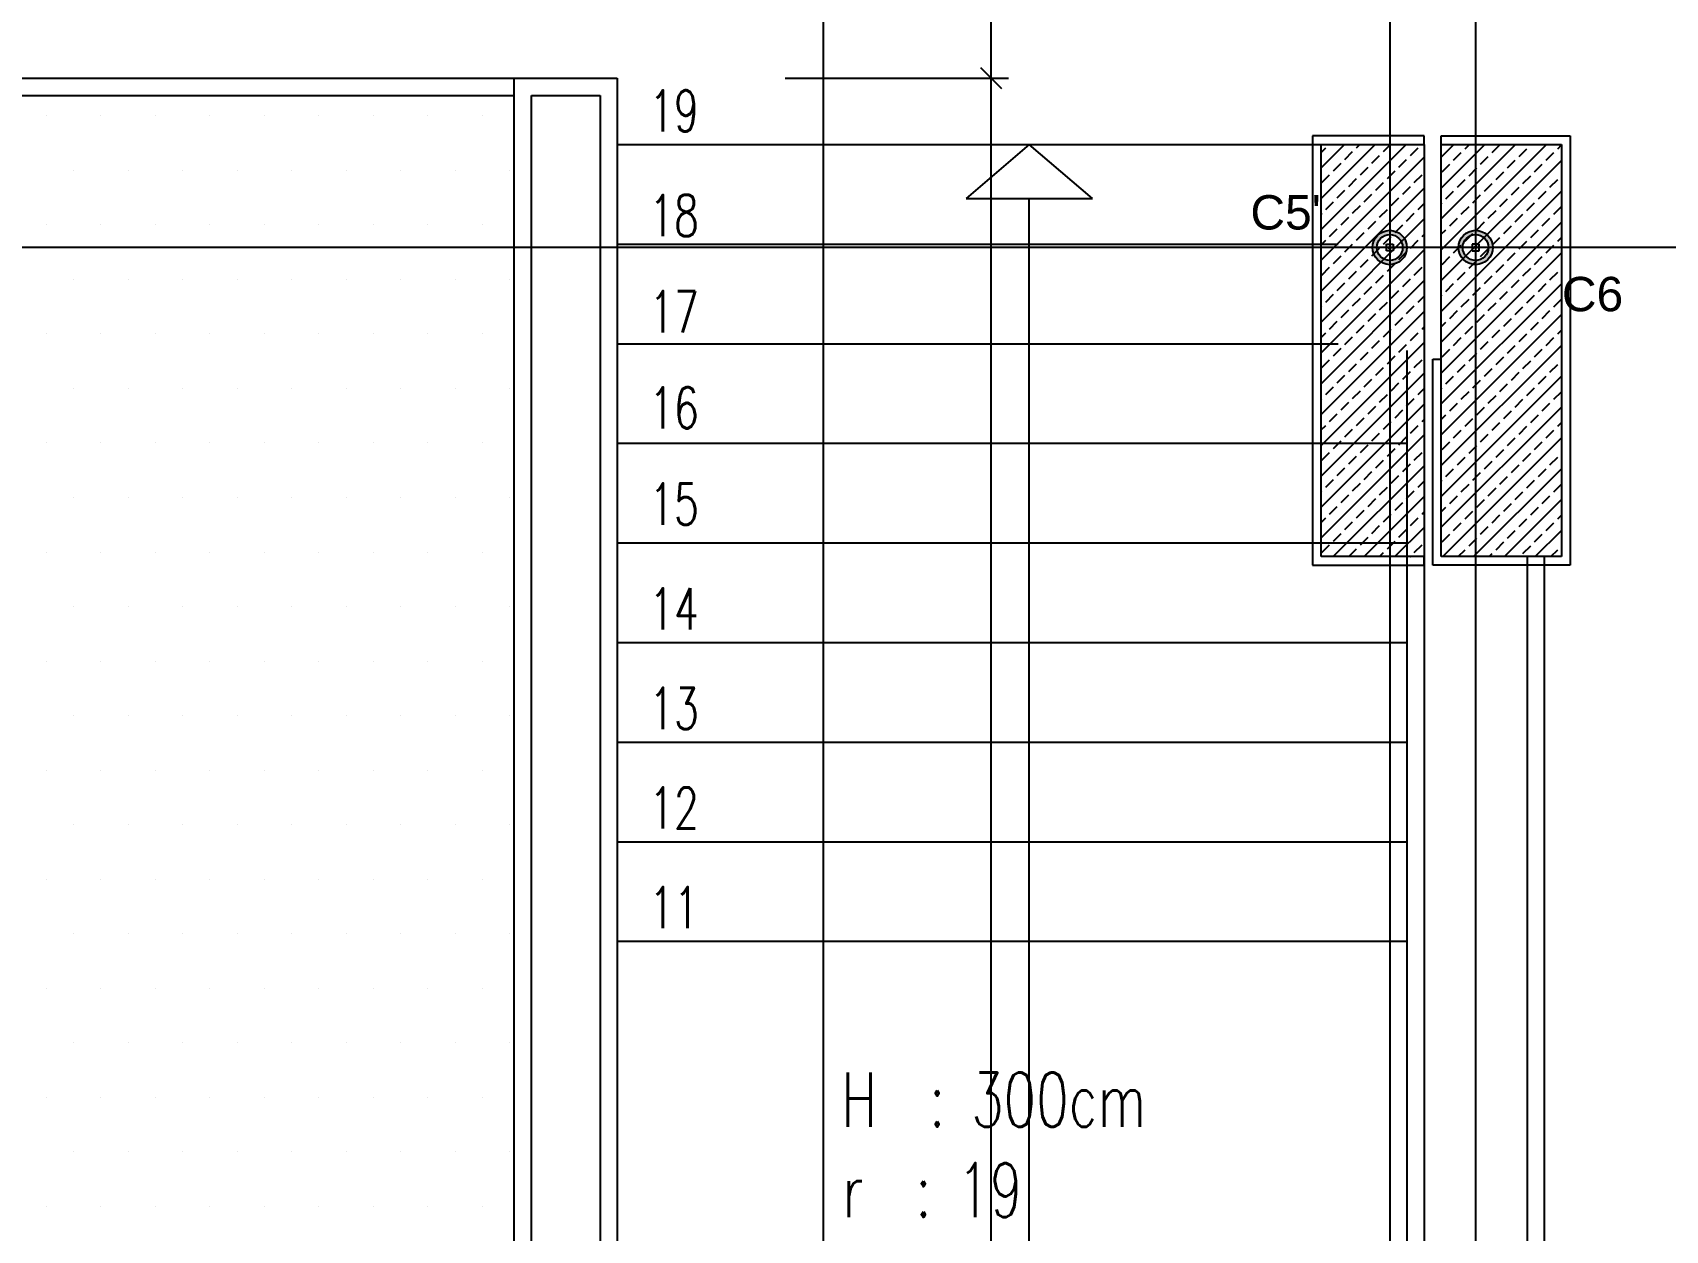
# Model space of a CAD drawing. Header units: millimetres. Extents: x 43168.9 to 43194.6, y -25545.1 to -25543.4.
# Drawn here: x 43173.0988 to 43173.1939, y -25544.1611 to -25544.0914 of the extents above; entities that cross this region are included whole.
import ezdxf
from ezdxf.enums import TextEntityAlignment as Align

# ---------------------------------------------------------------- set-up
doc = ezdxf.new("R2010")
doc.units = ezdxf.units.MM
doc.header["$LTSCALE"] = 200
doc.linetypes.add('DASHDOT2', pattern=[0.5, 0.25, -0.125, 0, -0.125])
for name, color, linetype in [('aks_sgh', 5, 'DASHDOT2'), ('cam_sgh', 1, 'Continuous'), ('kolon-b.a_sgh', 6, 'Continuous'), ('merdi_sgh', 3, 'Continuous'), ('olcuic_sgh', 183, 'Continuous'), ('sembol_sgh', 8, 'Continuous'), ('siva_sgh', 145, 'Continuous'), ('tarama-betonarme_sgh', 223, 'Continuous'), ('tarama-zemin_sgh', 197, 'Continuous'), ('yazi-merdi_sgh', 9, 'Continuous')]:
    doc.layers.add(name, color=color, linetype=linetype)
doc.styles.add('1-200', font='arial.ttf', dxfattribs={"height": 60})
doc.styles.add('text3', font='simplex8.shx', dxfattribs={"width": 0.7})

msp = doc.modelspace()

# ---------------------------------------------------------------- hatches: boundary and pattern name
h = msp.add_hatch(color=256)
edge = h.paths.add_edge_path()
edge.add_arc((43173.177879, -25544.103919), 0.001, 0, 360)
edge = h.paths.add_edge_path(flags=16)
edge.add_arc((43173.177879, -25544.103919), 0.00075, 0, 360)
h = msp.add_hatch(color=256)
edge = h.paths.add_edge_path()
edge.add_arc((43173.182879, -25544.103919), 0.001, 0, 360)
edge = h.paths.add_edge_path(flags=16)
edge.add_arc((43173.182879, -25544.103919), 0.00075, 0, 360)

# ---------------------------------------------------------------- linework, layer by layer
at = {"color": 0, "linetype": 'ByBlock', "lineweight": -2}
for p, q in [((43173.155265, -25544.094665), (43173.154065, -25544.093465)), ((43173.154065, -25544.093465), (43173.155265, -25544.094665)), ((43173.177679, -25544.104119), (43173.177679, -25544.103719)), ((43173.177679, -25544.103719), (43173.178079, -25544.103719)), ((43173.177808, -25544.103849), (43173.17795, -25544.10399)), ((43173.177808, -25544.10399), (43173.17795, -25544.103849)), ((43173.178079, -25544.103719), (43173.178079, -25544.104119)), ((43173.183079, -25544.103719), (43173.182679, -25544.103719)), ((43173.182679, -25544.103719), (43173.182679, -25544.104119)), ((43173.18295, -25544.103849), (43173.182808, -25544.10399)), ((43173.18295, -25544.10399), (43173.182808, -25544.103849)), ((43173.183079, -25544.104119), (43173.183079, -25544.103719)), ((43173.178079, -25544.104119), (43173.177679, -25544.104119)), ((43173.182679, -25544.104119), (43173.183079, -25544.104119))]:
    msp.add_line(p, q, dxfattribs=at)
at = {"color": 0}
for p, q in [((43173.15688, -25544.097919), (43173.153205, -25544.101069)), ((43173.160555, -25544.101069), (43173.15688, -25544.097919)), ((43173.153205, -25544.101069), (43173.160555, -25544.101069))]:
    msp.add_line(p, q, dxfattribs=at)
at = {"color": 0, "linetype": 'Continuous', "lineweight": -2}
for centre, radius in [((43173.177879, -25544.103919), 0.001), ((43173.182879, -25544.103919), 0.001), ((43173.177879, -25544.103919), 0.00075), ((43173.182879, -25544.103919), 0.00075)]:
    msp.add_circle(centre, radius, dxfattribs=at)
at = {"layer": 'aks_sgh'}
for p, q in [((43173.144879, -25543.740919), (43173.144879, -25544.609919)), ((43173.177879, -25543.740919), (43173.177879, -25544.609919)), ((43173.182879, -25543.740919), (43173.182879, -25544.609919)), ((43173.44688, -25544.103919), (43172.644878, -25544.103919))]:
    msp.add_line(p, q, dxfattribs=at)
at = {"layer": 'cam_sgh'}
for p, q in [((43173.00288, -25544.094065), (43173.126879, -25544.094065)), ((43173.00288, -25544.095065), (43173.126879, -25544.095065))]:
    msp.add_line(p, q, dxfattribs=at)
at = {"layer": 'kolon-b.a_sgh'}
for p, q in [((43173.173879, -25544.097919), (43173.179879, -25544.097919)), ((43173.173879, -25544.121919), (43173.173879, -25544.097919)), ((43173.179879, -25544.097919), (43173.179879, -25544.121919)), ((43173.180879, -25544.097919), (43173.187879, -25544.097919)), ((43173.180879, -25544.121919), (43173.180879, -25544.097919)), ((43173.187879, -25544.097919), (43173.187879, -25544.121919)), ((43173.179879, -25544.121919), (43173.173879, -25544.121919)), ((43173.187879, -25544.121919), (43173.180879, -25544.121919))]:
    msp.add_line(p, q, dxfattribs=at)
at = {"layer": 'merdi_sgh'}
for p, q in [((43173.126879, -25544.154961), (43173.126879, -25544.094065)), ((43173.126879, -25544.094065), (43173.132879, -25544.094065)), ((43173.132879, -25544.094065), (43173.132879, -25544.158425)), ((43173.127879, -25544.155538), (43173.127879, -25544.095065)), ((43173.127879, -25544.095065), (43173.131879, -25544.095065)), ((43173.131879, -25544.095065), (43173.131879, -25544.157847)), ((43173.13288, -25544.097919), (43173.17488, -25544.097919)), ((43173.13288, -25544.103719), (43173.17488, -25544.103719)), ((43173.13288, -25544.109519), (43173.17488, -25544.109519)), ((43173.17888, -25544.109919), (43173.17888, -25544.195066)), ((43173.17988, -25544.109919), (43173.17988, -25544.195644)), ((43173.13288, -25544.115319), (43173.17888, -25544.115319)), ((43173.13288, -25544.121119), (43173.17888, -25544.121119)), ((43173.18588, -25544.121919), (43173.18588, -25544.199108)), ((43173.18688, -25544.121919), (43173.18688, -25544.199685)), ((43173.13288, -25544.126919), (43173.17888, -25544.126919)), ((43173.13288, -25544.132719), (43173.17888, -25544.132719)), ((43173.13288, -25544.138519), (43173.17888, -25544.138519)), ((43173.13288, -25544.144319), (43173.17888, -25544.144319)), ((43173.126879, -25544.165044), (43173.126879, -25544.154961)), ((43173.127879, -25544.165621), (43173.127879, -25544.155538)), ((43173.131879, -25544.157847), (43173.131879, -25544.167931)), ((43173.132879, -25544.158425), (43173.132879, -25544.168508))]:
    msp.add_line(p, q, dxfattribs=at)
at = {"layer": 'olcuic_sgh'}
for p, q in [((43173.154665, -25544.094315), (43173.154665, -25544.043669)), ((43173.142665, -25544.094065), (43173.155665, -25544.094065)), ((43173.142665, -25544.094065), (43173.155665, -25544.094065)), ((43173.154665, -25544.254169), (43173.154665, -25544.093815))]:
    msp.add_line(p, q, dxfattribs=at)
at = {"layer": 'sembol_sgh'}
msp.add_line((43173.15688, -25544.183519), (43173.15688, -25544.101069), dxfattribs=at)
at = {"layer": 'siva_sgh'}
for p, q in [((43173.179879, -25544.097419), (43173.173379, -25544.097419)), ((43173.173379, -25544.097419), (43173.17338, -25544.122419)), ((43173.179879, -25544.097919), (43173.179879, -25544.097419)), ((43173.180879, -25544.097919), (43173.180879, -25544.097419)), ((43173.180879, -25544.097419), (43173.188379, -25544.097419)), ((43173.188379, -25544.097419), (43173.188379, -25544.122419)), ((43173.180379, -25544.110419), (43173.180879, -25544.110419)), ((43173.180379, -25544.122419), (43173.180379, -25544.110419)), ((43173.17988, -25544.122419), (43173.17988, -25544.121919)), ((43173.17338, -25544.122419), (43173.17988, -25544.122419)), ((43173.188379, -25544.122419), (43173.180379, -25544.122419))]:
    msp.add_line(p, q, dxfattribs=at)
at = {"layer": 'tarama-betonarme_sgh'}
for p, q in [((43173.173879, -25544.099277), (43173.175237, -25544.097919)), ((43173.173879, -25544.101073), (43173.177033, -25544.097919)), ((43173.173879, -25544.102869), (43173.178829, -25544.097919)), ((43173.173879, -25544.098379), (43173.174146, -25544.098113)), ((43173.175942, -25544.098113), (43173.176135, -25544.097919)), ((43173.177513, -25544.098337), (43173.177931, -25544.097919)), ((43173.179085, -25544.098562), (43173.179534, -25544.098113)), ((43173.180879, -25544.098661), (43173.18162, -25544.097919)), ((43173.180879, -25544.100457), (43173.183416, -25544.097919)), ((43173.180879, -25544.102253), (43173.185212, -25544.097919)), ((43173.180879, -25544.104049), (43173.187008, -25544.097919)), ((43173.182272, -25544.098166), (43173.182518, -25544.097919)), ((43173.183843, -25544.09839), (43173.184292, -25544.097941)), ((43173.185415, -25544.098615), (43173.185864, -25544.098166)), ((43173.186088, -25544.097941), (43173.18611, -25544.097919)), ((43173.18766, -25544.098166), (43173.187879, -25544.097947)), ((43173.173879, -25544.104666), (43173.179879, -25544.098666)), ((43173.174595, -25544.09946), (43173.175044, -25544.099011)), ((43173.175268, -25544.098786), (43173.175717, -25544.098337)), ((43173.17684, -25544.099011), (43173.177289, -25544.098562)), ((43173.178411, -25544.099235), (43173.17886, -25544.098786)), ((43173.180879, -25544.105845), (43173.187879, -25544.098845)), ((43173.180925, -25544.099513), (43173.181374, -25544.099064)), ((43173.181598, -25544.098839), (43173.182047, -25544.09839)), ((43173.18317, -25544.099064), (43173.183619, -25544.098615)), ((43173.184741, -25544.099288), (43173.18519, -25544.098839)), ((43173.186313, -25544.099513), (43173.186762, -25544.099064)), ((43173.186986, -25544.098839), (43173.187435, -25544.09839)), ((43173.173921, -25544.100133), (43173.17437, -25544.099684)), ((43173.175493, -25544.100358), (43173.175942, -25544.099909)), ((43173.176166, -25544.099684), (43173.176615, -25544.099235)), ((43173.177064, -25544.100582), (43173.177513, -25544.100133)), ((43173.177738, -25544.099909), (43173.178187, -25544.09946)), ((43173.179309, -25544.100133), (43173.179758, -25544.099684)), ((43173.181823, -25544.100411), (43173.182272, -25544.099962)), ((43173.182496, -25544.099737), (43173.182945, -25544.099288)), ((43173.184068, -25544.099962), (43173.184517, -25544.099513)), ((43173.185639, -25544.100186), (43173.186088, -25544.099737)), ((43173.187211, -25544.100411), (43173.18766, -25544.099962)), ((43173.173879, -25544.106462), (43173.179879, -25544.100462)), ((43173.174819, -25544.101031), (43173.175268, -25544.100582)), ((43173.176391, -25544.101256), (43173.17684, -25544.100807)), ((43173.177962, -25544.10148), (43173.178411, -25544.101031)), ((43173.178636, -25544.100807), (43173.179085, -25544.100358)), ((43173.180879, -25544.107641), (43173.187879, -25544.100641)), ((43173.181149, -25544.101084), (43173.181598, -25544.100635)), ((43173.182721, -25544.101309), (43173.18317, -25544.10086)), ((43173.183394, -25544.100635), (43173.183843, -25544.100186)), ((43173.184292, -25544.101534), (43173.184741, -25544.101084)), ((43173.184966, -25544.10086), (43173.185415, -25544.100411)), ((43173.186537, -25544.101084), (43173.186986, -25544.100635)), ((43173.173879, -25544.101971), (43173.173921, -25544.101929)), ((43173.174146, -25544.101705), (43173.174595, -25544.101256)), ((43173.175717, -25544.101929), (43173.176166, -25544.10148)), ((43173.177289, -25544.102154), (43173.177738, -25544.101705)), ((43173.17886, -25544.102378), (43173.179309, -25544.101929)), ((43173.179534, -25544.101705), (43173.179879, -25544.10136)), ((43173.180879, -25544.101355), (43173.180925, -25544.101309)), ((43173.182047, -25544.101983), (43173.182496, -25544.101534)), ((43173.183619, -25544.102207), (43173.184068, -25544.101758)), ((43173.18519, -25544.102432), (43173.185639, -25544.101983)), ((43173.185864, -25544.101758), (43173.186313, -25544.101309)), ((43173.187435, -25544.101983), (43173.187879, -25544.101539)), ((43173.173879, -25544.108258), (43173.179879, -25544.102258)), ((43173.17437, -25544.103276), (43173.174819, -25544.102827)), ((43173.175044, -25544.102603), (43173.175493, -25544.102154)), ((43173.176615, -25544.102827), (43173.177064, -25544.102378)), ((43173.178187, -25544.103052), (43173.178636, -25544.102603)), ((43173.180879, -25544.109437), (43173.187879, -25544.102437)), ((43173.180879, -25544.103151), (43173.181149, -25544.102881)), ((43173.181374, -25544.102656), (43173.181823, -25544.102207)), ((43173.182945, -25544.102881), (43173.183394, -25544.102432)), ((43173.184517, -25544.103105), (43173.184966, -25544.102656)), ((43173.186088, -25544.10333), (43173.186537, -25544.102881)), ((43173.186762, -25544.102656), (43173.187211, -25544.102207)), ((43173.173879, -25544.103767), (43173.174146, -25544.103501)), ((43173.175268, -25544.104175), (43173.175717, -25544.103725)), ((43173.175942, -25544.103501), (43173.176391, -25544.103052)), ((43173.17684, -25544.104399), (43173.177289, -25544.10395)), ((43173.177513, -25544.103725), (43173.177962, -25544.103276)), ((43173.179085, -25544.10395), (43173.179534, -25544.103501)), ((43173.179758, -25544.103276), (43173.179879, -25544.103156)), ((43173.181598, -25544.104228), (43173.182047, -25544.103779)), ((43173.182272, -25544.103554), (43173.182721, -25544.103105)), ((43173.183843, -25544.103779), (43173.184292, -25544.10333)), ((43173.185415, -25544.104003), (43173.185864, -25544.103554)), ((43173.186986, -25544.104228), (43173.187435, -25544.103779)), ((43173.18766, -25544.103554), (43173.187879, -25544.103335)), ((43173.173879, -25544.110054), (43173.179879, -25544.104054)), ((43173.174595, -25544.104848), (43173.175044, -25544.104399)), ((43173.176166, -25544.105073), (43173.176615, -25544.104624)), ((43173.177738, -25544.105297), (43173.178187, -25544.104848)), ((43173.178411, -25544.104624), (43173.17886, -25544.104175)), ((43173.180879, -25544.111233), (43173.187879, -25544.104233)), ((43173.180925, -25544.104901), (43173.181374, -25544.104452)), ((43173.182496, -25544.105126), (43173.182945, -25544.104677)), ((43173.18317, -25544.104452), (43173.183619, -25544.104003)), ((43173.184068, -25544.10535), (43173.184517, -25544.104901)), ((43173.184741, -25544.104677), (43173.18519, -25544.104228)), ((43173.186313, -25544.104901), (43173.186762, -25544.104452)), ((43173.173879, -25544.11185), (43173.179879, -25544.10585)), ((43173.173921, -25544.105522), (43173.17437, -25544.105073)), ((43173.175493, -25544.105746), (43173.175942, -25544.105297)), ((43173.177064, -25544.105971), (43173.177513, -25544.105522)), ((43173.178636, -25544.106195), (43173.179085, -25544.105746)), ((43173.179309, -25544.105522), (43173.179758, -25544.105073)), ((43173.181823, -25544.105799), (43173.182272, -25544.10535)), ((43173.183394, -25544.106024), (43173.183843, -25544.105575)), ((43173.184966, -25544.106248), (43173.185415, -25544.105799)), ((43173.185639, -25544.105575), (43173.186088, -25544.105126)), ((43173.187211, -25544.105799), (43173.18766, -25544.10535)), ((43173.174146, -25544.107093), (43173.174595, -25544.106644)), ((43173.174819, -25544.10642), (43173.175268, -25544.105971)), ((43173.176391, -25544.106644), (43173.17684, -25544.106195)), ((43173.177962, -25544.106869), (43173.178411, -25544.10642)), ((43173.179534, -25544.107093), (43173.179879, -25544.106748)), ((43173.180879, -25544.113029), (43173.187879, -25544.106029)), ((43173.180879, -25544.106743), (43173.180925, -25544.106697)), ((43173.181149, -25544.106473), (43173.181598, -25544.106024)), ((43173.182721, -25544.106697), (43173.18317, -25544.106248)), ((43173.184292, -25544.106922), (43173.184741, -25544.106473)), ((43173.185864, -25544.107146), (43173.186313, -25544.106697)), ((43173.186537, -25544.106473), (43173.186986, -25544.106024)), ((43173.173879, -25544.10736), (43173.173921, -25544.107318)), ((43173.173879, -25544.113646), (43173.179879, -25544.107646)), ((43173.175044, -25544.107991), (43173.175493, -25544.107542)), ((43173.175717, -25544.107318), (43173.176166, -25544.106869)), ((43173.176615, -25544.108216), (43173.177064, -25544.107767)), ((43173.177289, -25544.107542), (43173.177738, -25544.107093)), ((43173.17886, -25544.107767), (43173.179309, -25544.107318)), ((43173.181374, -25544.108044), (43173.181823, -25544.107595)), ((43173.182047, -25544.107371), (43173.182496, -25544.106922)), ((43173.183619, -25544.107595), (43173.184068, -25544.107146)), ((43173.18519, -25544.10782), (43173.185639, -25544.107371)), ((43173.186762, -25544.108044), (43173.187211, -25544.107595)), ((43173.187435, -25544.107371), (43173.187879, -25544.106927)), ((43173.17437, -25544.108665), (43173.174819, -25544.108216)), ((43173.175942, -25544.108889), (43173.176391, -25544.10844)), ((43173.177513, -25544.109114), (43173.177962, -25544.108665)), ((43173.178187, -25544.10844), (43173.178636, -25544.107991)), ((43173.179758, -25544.108665), (43173.179879, -25544.108544)), ((43173.180879, -25544.114825), (43173.187879, -25544.107825)), ((43173.180879, -25544.108539), (43173.181149, -25544.108269)), ((43173.182272, -25544.108942), (43173.182721, -25544.108493)), ((43173.182945, -25544.108269), (43173.183394, -25544.10782)), ((43173.183843, -25544.109167), (43173.184292, -25544.108718)), ((43173.184517, -25544.108493), (43173.184966, -25544.108044)), ((43173.186088, -25544.108718), (43173.186537, -25544.108269)), ((43173.173879, -25544.109156), (43173.174146, -25544.108889)), ((43173.173879, -25544.115442), (43173.179879, -25544.109442)), ((43173.175268, -25544.109563), (43173.175717, -25544.109114)), ((43173.17684, -25544.109787), (43173.177289, -25544.109338)), ((43173.178411, -25544.110012), (43173.17886, -25544.109563)), ((43173.179085, -25544.109338), (43173.179534, -25544.108889)), ((43173.180879, -25544.116621), (43173.187879, -25544.109621)), ((43173.181598, -25544.109616), (43173.182047, -25544.109167)), ((43173.18317, -25544.10984), (43173.183619, -25544.109391)), ((43173.184741, -25544.110065), (43173.18519, -25544.109616)), ((43173.185415, -25544.109391), (43173.185864, -25544.108942)), ((43173.186986, -25544.109616), (43173.187435, -25544.109167)), ((43173.18766, -25544.108942), (43173.187879, -25544.108723)), ((43173.173921, -25544.11091), (43173.17437, -25544.110461)), ((43173.174595, -25544.110236), (43173.175044, -25544.109787)), ((43173.176166, -25544.110461), (43173.176615, -25544.110012)), ((43173.177738, -25544.110685), (43173.178187, -25544.110236)), ((43173.179309, -25544.11091), (43173.179758, -25544.110461)), ((43173.180925, -25544.110289), (43173.181374, -25544.10984)), ((43173.182496, -25544.110514), (43173.182945, -25544.110065)), ((43173.184068, -25544.110738), (43173.184517, -25544.110289)), ((43173.185639, -25544.110963), (43173.186088, -25544.110514)), ((43173.186313, -25544.110289), (43173.186762, -25544.10984)), ((43173.173879, -25544.117238), (43173.179879, -25544.111238)), ((43173.174819, -25544.111808), (43173.175268, -25544.111359)), ((43173.175493, -25544.111134), (43173.175942, -25544.110685)), ((43173.177064, -25544.111359), (43173.177513, -25544.11091)), ((43173.178636, -25544.111583), (43173.179085, -25544.111134)), ((43173.180879, -25544.118417), (43173.187879, -25544.111417)), ((43173.181149, -25544.111861), (43173.181598, -25544.111412)), ((43173.181823, -25544.111187), (43173.182272, -25544.110738)), ((43173.183394, -25544.111412), (43173.183843, -25544.110963)), ((43173.184966, -25544.111636), (43173.185415, -25544.111187)), ((43173.186537, -25544.111861), (43173.186986, -25544.111412)), ((43173.187211, -25544.111187), (43173.18766, -25544.110738)), ((43173.174146, -25544.112481), (43173.174595, -25544.112032)), ((43173.175717, -25544.112706), (43173.176166, -25544.112257)), ((43173.176391, -25544.112032), (43173.17684, -25544.111583)), ((43173.177289, -25544.11293), (43173.177738, -25544.112481)), ((43173.177962, -25544.112257), (43173.178411, -25544.111808)), ((43173.179534, -25544.112481), (43173.179879, -25544.112136)), ((43173.180879, -25544.112131), (43173.180925, -25544.112085)), ((43173.182047, -25544.112759), (43173.182496, -25544.11231)), ((43173.182721, -25544.112085), (43173.18317, -25544.111636)), ((43173.184292, -25544.11231), (43173.184741, -25544.111861)), ((43173.185864, -25544.112534), (43173.186313, -25544.112085)), ((43173.187435, -25544.112759), (43173.187879, -25544.112315)), ((43173.173879, -25544.112748), (43173.173921, -25544.112706)), ((43173.173879, -25544.119034), (43173.179879, -25544.113034)), ((43173.175044, -25544.113379), (43173.175493, -25544.11293)), ((43173.176615, -25544.113604), (43173.177064, -25544.113155)), ((43173.178187, -25544.113828), (43173.178636, -25544.113379)), ((43173.17886, -25544.113155), (43173.179309, -25544.112706)), ((43173.180879, -25544.120213), (43173.187879, -25544.113213)), ((43173.181374, -25544.113432), (43173.181823, -25544.112983)), ((43173.182945, -25544.113657), (43173.183394, -25544.113208)), ((43173.183619, -25544.112983), (43173.184068, -25544.112534)), ((43173.184517, -25544.113881), (43173.184966, -25544.113432)), ((43173.18519, -25544.113208), (43173.185639, -25544.112759)), ((43173.186762, -25544.113432), (43173.187211, -25544.112983)), ((43173.173879, -25544.114544), (43173.174146, -25544.114277)), ((43173.17437, -25544.114053), (43173.174819, -25544.113604)), ((43173.175942, -25544.114277), (43173.176391, -25544.113828)), ((43173.177513, -25544.114502), (43173.177962, -25544.114053)), ((43173.179085, -25544.114726), (43173.179534, -25544.114277)), ((43173.179758, -25544.114053), (43173.179879, -25544.113932)), ((43173.180879, -25544.113927), (43173.181149, -25544.113657)), ((43173.182272, -25544.11433), (43173.182721, -25544.113881)), ((43173.183843, -25544.114555), (43173.184292, -25544.114106)), ((43173.185415, -25544.114779), (43173.185864, -25544.11433)), ((43173.186088, -25544.114106), (43173.186537, -25544.113657)), ((43173.18766, -25544.11433), (43173.187879, -25544.114111)), ((43173.173879, -25544.12083), (43173.179879, -25544.11483)), ((43173.174595, -25544.115624), (43173.175044, -25544.115175)), ((43173.175268, -25544.114951), (43173.175717, -25544.114502)), ((43173.17684, -25544.115175), (43173.177289, -25544.114726)), ((43173.178411, -25544.1154), (43173.17886, -25544.114951)), ((43173.180925, -25544.115677), (43173.181374, -25544.115228)), ((43173.180969, -25544.121919), (43173.187879, -25544.115009)), ((43173.181598, -25544.115004), (43173.182047, -25544.114555)), ((43173.18317, -25544.115228), (43173.183619, -25544.114779)), ((43173.184741, -25544.115453), (43173.18519, -25544.115004)), ((43173.186313, -25544.115677), (43173.186762, -25544.115228)), ((43173.186986, -25544.115004), (43173.187435, -25544.114555)), ((43173.173921, -25544.116298), (43173.17437, -25544.115849)), ((43173.175493, -25544.116522), (43173.175942, -25544.116073)), ((43173.176166, -25544.115849), (43173.176615, -25544.1154)), ((43173.177064, -25544.116747), (43173.177513, -25544.116298)), ((43173.177738, -25544.116073), (43173.178187, -25544.115624)), ((43173.179309, -25544.116298), (43173.179758, -25544.115849)), ((43173.181823, -25544.116575), (43173.182272, -25544.116126)), ((43173.182496, -25544.115902), (43173.182945, -25544.115453)), ((43173.184068, -25544.116126), (43173.184517, -25544.115677)), ((43173.185639, -25544.116351), (43173.186088, -25544.115902)), ((43173.187211, -25544.116575), (43173.18766, -25544.116126)), ((43173.174586, -25544.121919), (43173.179879, -25544.116626)), ((43173.174819, -25544.117196), (43173.175268, -25544.116747)), ((43173.176391, -25544.11742), (43173.17684, -25544.116971)), ((43173.177962, -25544.117645), (43173.178411, -25544.117196)), ((43173.178636, -25544.116971), (43173.179085, -25544.116522)), ((43173.181149, -25544.117249), (43173.181598, -25544.1168)), ((43173.182721, -25544.117473), (43173.18317, -25544.117024)), ((43173.182765, -25544.121919), (43173.187879, -25544.116805)), ((43173.183394, -25544.1168), (43173.183843, -25544.116351)), ((43173.184292, -25544.117698), (43173.184741, -25544.117249)), ((43173.184966, -25544.117024), (43173.185415, -25544.116575)), ((43173.186537, -25544.117249), (43173.186986, -25544.1168)), ((43173.173879, -25544.118136), (43173.173921, -25544.118094)), ((43173.174146, -25544.117869), (43173.174595, -25544.11742)), ((43173.175717, -25544.118094), (43173.176166, -25544.117645)), ((43173.177289, -25544.118318), (43173.177738, -25544.117869)), ((43173.17886, -25544.118543), (43173.179309, -25544.118094)), ((43173.179534, -25544.117869), (43173.179879, -25544.117524)), ((43173.180879, -25544.117519), (43173.180925, -25544.117473)), ((43173.182047, -25544.118147), (43173.182496, -25544.117698)), ((43173.183619, -25544.118371), (43173.184068, -25544.117922)), ((43173.18519, -25544.118596), (43173.185639, -25544.118147)), ((43173.185864, -25544.117922), (43173.186313, -25544.117473)), ((43173.187435, -25544.118147), (43173.187879, -25544.117703)), ((43173.17437, -25544.119441), (43173.174819, -25544.118992)), ((43173.175044, -25544.118767), (43173.175493, -25544.118318)), ((43173.176382, -25544.121919), (43173.179879, -25544.118422)), ((43173.176615, -25544.118992), (43173.177064, -25544.118543)), ((43173.178187, -25544.119216), (43173.178636, -25544.118767)), ((43173.180879, -25544.119315), (43173.181149, -25544.119045)), ((43173.181374, -25544.118821), (43173.181823, -25544.118371)), ((43173.182945, -25544.119045), (43173.183394, -25544.118596)), ((43173.184517, -25544.11927), (43173.184966, -25544.118821)), ((43173.184561, -25544.121919), (43173.187879, -25544.118601)), ((43173.186088, -25544.119494), (43173.186537, -25544.119045)), ((43173.186762, -25544.118821), (43173.187211, -25544.118371)), ((43173.173879, -25544.119932), (43173.174146, -25544.119665)), ((43173.175268, -25544.120339), (43173.175717, -25544.11989)), ((43173.175942, -25544.119665), (43173.176391, -25544.119216)), ((43173.17684, -25544.120563), (43173.177289, -25544.120114)), ((43173.177513, -25544.11989), (43173.177962, -25544.119441)), ((43173.179085, -25544.120114), (43173.179534, -25544.119665)), ((43173.179758, -25544.119441), (43173.179879, -25544.11932)), ((43173.181598, -25544.120392), (43173.182047, -25544.119943)), ((43173.182272, -25544.119719), (43173.182721, -25544.11927)), ((43173.183843, -25544.119943), (43173.184292, -25544.119494)), ((43173.185415, -25544.120168), (43173.185864, -25544.119719)), ((43173.186986, -25544.120392), (43173.187435, -25544.119943)), ((43173.18766, -25544.119719), (43173.187879, -25544.119499)), ((43173.174595, -25544.121012), (43173.175044, -25544.120563)), ((43173.176166, -25544.121237), (43173.176615, -25544.120788)), ((43173.177738, -25544.121462), (43173.178187, -25544.121012)), ((43173.178178, -25544.121919), (43173.179879, -25544.120218)), ((43173.178411, -25544.120788), (43173.17886, -25544.120339)), ((43173.180925, -25544.121066), (43173.181374, -25544.120617)), ((43173.182496, -25544.12129), (43173.182945, -25544.120841)), ((43173.18317, -25544.120617), (43173.183619, -25544.120168)), ((43173.184068, -25544.121515), (43173.184517, -25544.121066)), ((43173.184741, -25544.120841), (43173.18519, -25544.120392)), ((43173.186313, -25544.121066), (43173.186762, -25544.120617)), ((43173.186357, -25544.121919), (43173.187879, -25544.120397)), ((43173.173921, -25544.121686), (43173.17437, -25544.121237)), ((43173.175493, -25544.121911), (43173.175942, -25544.121462)), ((43173.17728, -25544.121919), (43173.177513, -25544.121686)), ((43173.179076, -25544.121919), (43173.179085, -25544.121911)), ((43173.179309, -25544.121686), (43173.179758, -25544.121237)), ((43173.181867, -25544.121919), (43173.182272, -25544.121515)), ((43173.183663, -25544.121919), (43173.183843, -25544.121739)), ((43173.185639, -25544.121739), (43173.186088, -25544.12129)), ((43173.187255, -25544.121919), (43173.18766, -25544.121515))]:
    msp.add_line(p, q, dxfattribs=at)
at = {"layer": 'tarama-zemin_sgh'}
for p, q in [((43173.099625, -25544.09625), (43173.099625, -25544.09625)), ((43173.1028, -25544.09625), (43173.1028, -25544.09625)), ((43173.105975, -25544.09625), (43173.105975, -25544.09625)), ((43173.10915, -25544.09625), (43173.10915, -25544.09625)), ((43173.112325, -25544.09625), (43173.112325, -25544.09625)), ((43173.1155, -25544.09625), (43173.1155, -25544.09625)), ((43173.118675, -25544.09625), (43173.118675, -25544.09625)), ((43173.12185, -25544.09625), (43173.12185, -25544.09625)), ((43173.125025, -25544.09625), (43173.125025, -25544.09625)), ((43173.101212, -25544.099425), (43173.101212, -25544.099425)), ((43173.104387, -25544.099425), (43173.104387, -25544.099425)), ((43173.107562, -25544.099425), (43173.107562, -25544.099425)), ((43173.110737, -25544.099425), (43173.110737, -25544.099425)), ((43173.113912, -25544.099425), (43173.113912, -25544.099425)), ((43173.117087, -25544.099425), (43173.117087, -25544.099425)), ((43173.120262, -25544.099425), (43173.120262, -25544.099425)), ((43173.123437, -25544.099425), (43173.123437, -25544.099425)), ((43173.126612, -25544.099425), (43173.126612, -25544.099425)), ((43173.099625, -25544.1026), (43173.099625, -25544.1026)), ((43173.1028, -25544.1026), (43173.1028, -25544.1026)), ((43173.105975, -25544.1026), (43173.105975, -25544.1026)), ((43173.10915, -25544.1026), (43173.10915, -25544.1026)), ((43173.112325, -25544.1026), (43173.112325, -25544.1026)), ((43173.1155, -25544.1026), (43173.1155, -25544.1026)), ((43173.118675, -25544.1026), (43173.118675, -25544.1026)), ((43173.12185, -25544.1026), (43173.12185, -25544.1026)), ((43173.125025, -25544.1026), (43173.125025, -25544.1026)), ((43173.101212, -25544.105775), (43173.101212, -25544.105775)), ((43173.104387, -25544.105775), (43173.104387, -25544.105775)), ((43173.107562, -25544.105775), (43173.107562, -25544.105775)), ((43173.110737, -25544.105775), (43173.110737, -25544.105775)), ((43173.113912, -25544.105775), (43173.113912, -25544.105775)), ((43173.117087, -25544.105775), (43173.117087, -25544.105775)), ((43173.120262, -25544.105775), (43173.120262, -25544.105775)), ((43173.123437, -25544.105775), (43173.123437, -25544.105775)), ((43173.126612, -25544.105775), (43173.126612, -25544.105775)), ((43173.099625, -25544.10895), (43173.099625, -25544.10895)), ((43173.1028, -25544.10895), (43173.1028, -25544.10895)), ((43173.105975, -25544.10895), (43173.105975, -25544.10895)), ((43173.10915, -25544.10895), (43173.10915, -25544.10895)), ((43173.112325, -25544.10895), (43173.112325, -25544.10895)), ((43173.1155, -25544.10895), (43173.1155, -25544.10895)), ((43173.118675, -25544.10895), (43173.118675, -25544.10895)), ((43173.12185, -25544.10895), (43173.12185, -25544.10895)), ((43173.125025, -25544.10895), (43173.125025, -25544.10895)), ((43173.101212, -25544.112125), (43173.101212, -25544.112125)), ((43173.104387, -25544.112125), (43173.104387, -25544.112125)), ((43173.107562, -25544.112125), (43173.107562, -25544.112125)), ((43173.110737, -25544.112125), (43173.110737, -25544.112125)), ((43173.113912, -25544.112125), (43173.113912, -25544.112125)), ((43173.117087, -25544.112125), (43173.117087, -25544.112125)), ((43173.120262, -25544.112125), (43173.120262, -25544.112125)), ((43173.123437, -25544.112125), (43173.123437, -25544.112125)), ((43173.126612, -25544.112125), (43173.126612, -25544.112125)), ((43173.099625, -25544.1153), (43173.099625, -25544.1153)), ((43173.1028, -25544.1153), (43173.1028, -25544.1153)), ((43173.105975, -25544.1153), (43173.105975, -25544.1153)), ((43173.10915, -25544.1153), (43173.10915, -25544.1153)), ((43173.112325, -25544.1153), (43173.112325, -25544.1153)), ((43173.1155, -25544.1153), (43173.1155, -25544.1153)), ((43173.118675, -25544.1153), (43173.118675, -25544.1153)), ((43173.12185, -25544.1153), (43173.12185, -25544.1153)), ((43173.125025, -25544.1153), (43173.125025, -25544.1153)), ((43173.101212, -25544.118475), (43173.101212, -25544.118475)), ((43173.104387, -25544.118475), (43173.104387, -25544.118475)), ((43173.107562, -25544.118475), (43173.107562, -25544.118475)), ((43173.110737, -25544.118475), (43173.110737, -25544.118475)), ((43173.113912, -25544.118475), (43173.113912, -25544.118475)), ((43173.117087, -25544.118475), (43173.117087, -25544.118475)), ((43173.120262, -25544.118475), (43173.120262, -25544.118475)), ((43173.123437, -25544.118475), (43173.123437, -25544.118475)), ((43173.126612, -25544.118475), (43173.126612, -25544.118475)), ((43173.099625, -25544.12165), (43173.099625, -25544.12165)), ((43173.1028, -25544.12165), (43173.1028, -25544.12165)), ((43173.105975, -25544.12165), (43173.105975, -25544.12165)), ((43173.10915, -25544.12165), (43173.10915, -25544.12165)), ((43173.112325, -25544.12165), (43173.112325, -25544.12165)), ((43173.1155, -25544.12165), (43173.1155, -25544.12165)), ((43173.118675, -25544.12165), (43173.118675, -25544.12165)), ((43173.12185, -25544.12165), (43173.12185, -25544.12165)), ((43173.125025, -25544.12165), (43173.125025, -25544.12165)), ((43173.101212, -25544.124825), (43173.101212, -25544.124825)), ((43173.104387, -25544.124825), (43173.104387, -25544.124825)), ((43173.107562, -25544.124825), (43173.107562, -25544.124825)), ((43173.110737, -25544.124825), (43173.110737, -25544.124825)), ((43173.113912, -25544.124825), (43173.113912, -25544.124825)), ((43173.117087, -25544.124825), (43173.117087, -25544.124825)), ((43173.120262, -25544.124825), (43173.120262, -25544.124825)), ((43173.123437, -25544.124825), (43173.123437, -25544.124825)), ((43173.126612, -25544.124825), (43173.126612, -25544.124825)), ((43173.099625, -25544.128), (43173.099625, -25544.128)), ((43173.1028, -25544.128), (43173.1028, -25544.128)), ((43173.105975, -25544.128), (43173.105975, -25544.128)), ((43173.10915, -25544.128), (43173.10915, -25544.128)), ((43173.112325, -25544.128), (43173.112325, -25544.128)), ((43173.1155, -25544.128), (43173.1155, -25544.128)), ((43173.118675, -25544.128), (43173.118675, -25544.128)), ((43173.12185, -25544.128), (43173.12185, -25544.128)), ((43173.125025, -25544.128), (43173.125025, -25544.128)), ((43173.101212, -25544.131175), (43173.101212, -25544.131175)), ((43173.104387, -25544.131175), (43173.104387, -25544.131175)), ((43173.107562, -25544.131175), (43173.107562, -25544.131175)), ((43173.110737, -25544.131175), (43173.110737, -25544.131175)), ((43173.113912, -25544.131175), (43173.113912, -25544.131175)), ((43173.117087, -25544.131175), (43173.117087, -25544.131175)), ((43173.120262, -25544.131175), (43173.120262, -25544.131175)), ((43173.123437, -25544.131175), (43173.123437, -25544.131175)), ((43173.126612, -25544.131175), (43173.126612, -25544.131175)), ((43173.099625, -25544.13435), (43173.099625, -25544.13435)), ((43173.1028, -25544.13435), (43173.1028, -25544.13435)), ((43173.105975, -25544.13435), (43173.105975, -25544.13435)), ((43173.10915, -25544.13435), (43173.10915, -25544.13435)), ((43173.112325, -25544.13435), (43173.112325, -25544.13435)), ((43173.1155, -25544.13435), (43173.1155, -25544.13435)), ((43173.118675, -25544.13435), (43173.118675, -25544.13435)), ((43173.12185, -25544.13435), (43173.12185, -25544.13435)), ((43173.125025, -25544.13435), (43173.125025, -25544.13435)), ((43173.101212, -25544.137525), (43173.101212, -25544.137525)), ((43173.104387, -25544.137525), (43173.104387, -25544.137525)), ((43173.107562, -25544.137525), (43173.107562, -25544.137525)), ((43173.110737, -25544.137525), (43173.110737, -25544.137525)), ((43173.113912, -25544.137525), (43173.113912, -25544.137525)), ((43173.117087, -25544.137525), (43173.117087, -25544.137525)), ((43173.120262, -25544.137525), (43173.120262, -25544.137525)), ((43173.123437, -25544.137525), (43173.123437, -25544.137525)), ((43173.126612, -25544.137525), (43173.126612, -25544.137525)), ((43173.099625, -25544.1407), (43173.099625, -25544.1407)), ((43173.1028, -25544.1407), (43173.1028, -25544.1407)), ((43173.105975, -25544.1407), (43173.105975, -25544.1407)), ((43173.10915, -25544.1407), (43173.10915, -25544.1407)), ((43173.112325, -25544.1407), (43173.112325, -25544.1407)), ((43173.1155, -25544.1407), (43173.1155, -25544.1407)), ((43173.118675, -25544.1407), (43173.118675, -25544.1407)), ((43173.12185, -25544.1407), (43173.12185, -25544.1407)), ((43173.125025, -25544.1407), (43173.125025, -25544.1407)), ((43173.101212, -25544.143875), (43173.101212, -25544.143875)), ((43173.104387, -25544.143875), (43173.104387, -25544.143875)), ((43173.107562, -25544.143875), (43173.107562, -25544.143875)), ((43173.110737, -25544.143875), (43173.110737, -25544.143875)), ((43173.113912, -25544.143875), (43173.113912, -25544.143875)), ((43173.117087, -25544.143875), (43173.117087, -25544.143875)), ((43173.120262, -25544.143875), (43173.120262, -25544.143875)), ((43173.123437, -25544.143875), (43173.123437, -25544.143875)), ((43173.126612, -25544.143875), (43173.126612, -25544.143875)), ((43173.099625, -25544.14705), (43173.099625, -25544.14705)), ((43173.1028, -25544.14705), (43173.1028, -25544.14705)), ((43173.105975, -25544.14705), (43173.105975, -25544.14705)), ((43173.10915, -25544.14705), (43173.10915, -25544.14705)), ((43173.112325, -25544.14705), (43173.112325, -25544.14705)), ((43173.1155, -25544.14705), (43173.1155, -25544.14705)), ((43173.118675, -25544.14705), (43173.118675, -25544.14705)), ((43173.12185, -25544.14705), (43173.12185, -25544.14705)), ((43173.125025, -25544.14705), (43173.125025, -25544.14705)), ((43173.101212, -25544.150225), (43173.101212, -25544.150225)), ((43173.104387, -25544.150225), (43173.104387, -25544.150225)), ((43173.107562, -25544.150225), (43173.107562, -25544.150225)), ((43173.110737, -25544.150225), (43173.110737, -25544.150225)), ((43173.113912, -25544.150225), (43173.113912, -25544.150225)), ((43173.117087, -25544.150225), (43173.117087, -25544.150225)), ((43173.120262, -25544.150225), (43173.120262, -25544.150225)), ((43173.123437, -25544.150225), (43173.123437, -25544.150225)), ((43173.126612, -25544.150225), (43173.126612, -25544.150225)), ((43173.099625, -25544.1534), (43173.099625, -25544.1534)), ((43173.1028, -25544.1534), (43173.1028, -25544.1534)), ((43173.105975, -25544.1534), (43173.105975, -25544.1534)), ((43173.10915, -25544.1534), (43173.10915, -25544.1534)), ((43173.112325, -25544.1534), (43173.112325, -25544.1534)), ((43173.1155, -25544.1534), (43173.1155, -25544.1534)), ((43173.118675, -25544.1534), (43173.118675, -25544.1534)), ((43173.12185, -25544.1534), (43173.12185, -25544.1534)), ((43173.125025, -25544.1534), (43173.125025, -25544.1534)), ((43173.101212, -25544.156575), (43173.101212, -25544.156575)), ((43173.104387, -25544.156575), (43173.104387, -25544.156575)), ((43173.107562, -25544.156575), (43173.107562, -25544.156575)), ((43173.110737, -25544.156575), (43173.110737, -25544.156575)), ((43173.113912, -25544.156575), (43173.113912, -25544.156575)), ((43173.117087, -25544.156575), (43173.117087, -25544.156575)), ((43173.120262, -25544.156575), (43173.120262, -25544.156575)), ((43173.123437, -25544.156575), (43173.123437, -25544.156575)), ((43173.126612, -25544.156575), (43173.126612, -25544.156575)), ((43173.099625, -25544.15975), (43173.099625, -25544.15975)), ((43173.1028, -25544.15975), (43173.1028, -25544.15975)), ((43173.105975, -25544.15975), (43173.105975, -25544.15975)), ((43173.10915, -25544.15975), (43173.10915, -25544.15975)), ((43173.112325, -25544.15975), (43173.112325, -25544.15975)), ((43173.1155, -25544.15975), (43173.1155, -25544.15975)), ((43173.118675, -25544.15975), (43173.118675, -25544.15975)), ((43173.12185, -25544.15975), (43173.12185, -25544.15975)), ((43173.125025, -25544.15975), (43173.125025, -25544.15975))]:
    msp.add_line(p, q, dxfattribs=at)

# ---------------------------------------------------------------- texts
at = {"layer": 'aks_sgh', "style": '1-200'}
for s, rotation, p in [("C5'", 359.99999, (43173.169762, -25544.102871)), ('C6', 0.00001, (43173.187905, -25544.107631))]:
    msp.add_text(s, height=0.002, rotation=rotation, dxfattribs=at).set_placement(p)
at = {"layer": 'yazi-merdi_sgh', "style": 'text3', "width": 0.7}
for s, p in [('19', (43173.137628, -25544.097159)), ('18', (43173.137628, -25544.103259)), ('17', (43173.137628, -25544.108859)), ('16', (43173.137628, -25544.114459)), ('15', (43173.137628, -25544.120059)), ('14', (43173.137628, -25544.126159)), ('13', (43173.137628, -25544.131959)), ('12', (43173.137628, -25544.137759)), ('11', (43173.137628, -25544.143559))]:
    msp.add_text(s, height=0.0024, dxfattribs=at).set_placement(p, align=Align.RIGHT)
for s, p in [('H  : 300cm', (43173.145941, -25544.155115)), ('r  : 19', (43173.145988, -25544.160378))]:
    msp.add_text(s, height=0.00315, dxfattribs=at).set_placement(p)

doc.saveas('drawing.dxf')
